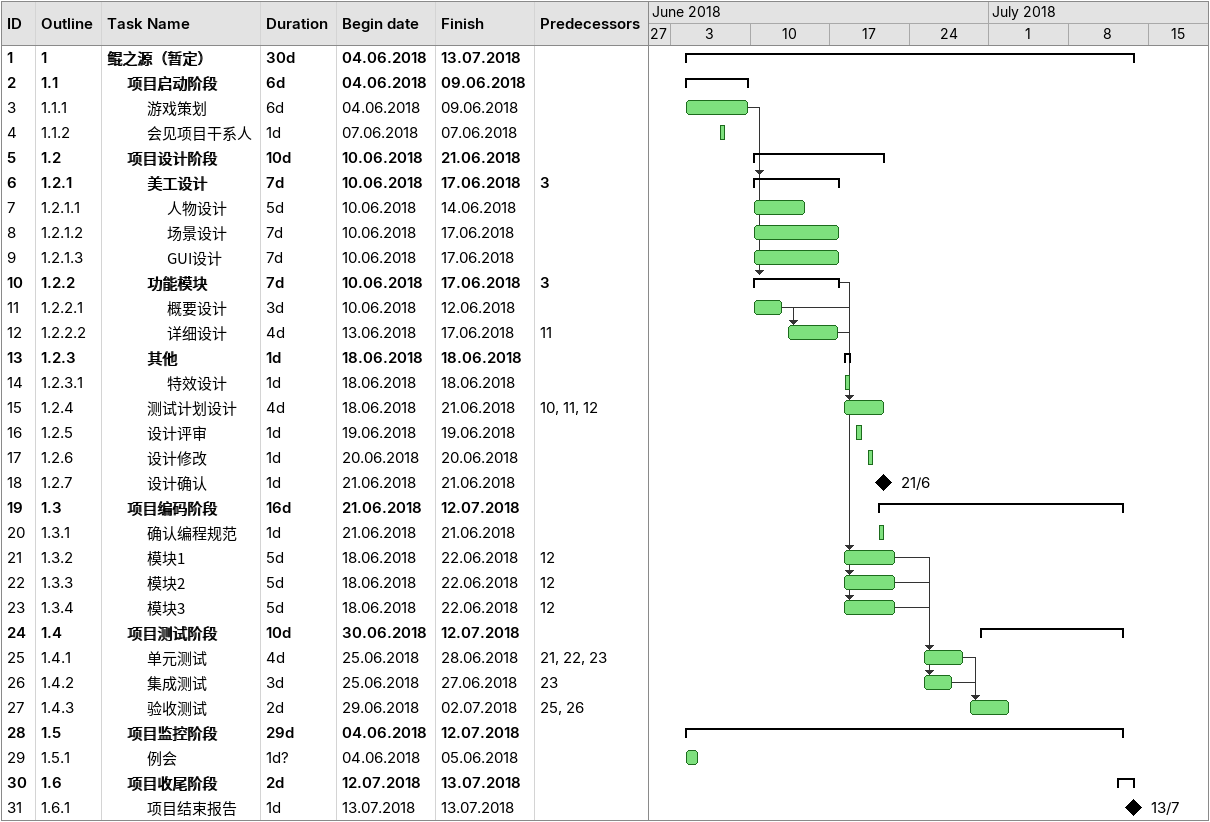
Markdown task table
| ID | WBS | Task | Duration | Start | Finish | Predecessors |
|---|---|---|---|---|---|---|
| 1 | 1 | **鲲之源（暂定）** | 30d | 2018-06-04 | 2018-07-13 |  |
| 2 | 1.1 | **项目启动阶段** | 6d | 2018-06-04 | 2018-06-09 |  |
| 3 | 1.1.1 | 游戏策划 | 6d | 2018-06-04 | 2018-06-09 |  |
| 4 | 1.1.2 | 会见项目干系人 | 1d | 2018-06-07 | 2018-06-07 |  |
| 5 | 1.2 | **项目设计阶段** | 10d | 2018-06-10 | 2018-06-21 |  |
| 6 | 1.2.1 | **美工设计** | 7d | 2018-06-10 | 2018-06-17 | 3 |
| 7 | 1.2.1.1 | 人物设计 | 5d | 2018-06-10 | 2018-06-14 |  |
| 8 | 1.2.1.2 | 场景设计 | 7d | 2018-06-10 | 2018-06-17 |  |
| 9 | 1.2.1.3 | GUI设计 | 7d | 2018-06-10 | 2018-06-17 |  |
| 10 | 1.2.2 | **功能模块** | 7d | 2018-06-10 | 2018-06-17 | 3 |
| 11 | 1.2.2.1 | 概要设计 | 3d | 2018-06-10 | 2018-06-12 |  |
| 12 | 1.2.2.2 | 详细设计 | 4d | 2018-06-13 | 2018-06-17 | 11 |
| 13 | 1.2.3 | **其他** | 1d | 2018-06-18 | 2018-06-18 |  |
| 14 | 1.2.3.1 | 特效设计 | 1d | 2018-06-18 | 2018-06-18 |  |
| 15 | 1.2.4 | 测试计划设计 | 4d | 2018-06-18 | 2018-06-21 | 10, 11, 12 |
| 16 | 1.2.5 | 设计评审 | 1d | 2018-06-19 | 2018-06-19 |  |
| 17 | 1.2.6 | 设计修改 | 1d | 2018-06-20 | 2018-06-20 |  |
| 18 | 1.2.7 | 设计确认 | 1d | 2018-06-21 | 2018-06-21 |  |
| 19 | 1.3 | **项目编码阶段** | 16d | 2018-06-21 | 2018-07-12 |  |
| 20 | 1.3.1 | 确认编程规范 | 1d | 2018-06-21 | 2018-06-21 |  |
| 21 | 1.3.2 | 模块1 | 5d | 2018-06-18 | 2018-06-22 | 12 |
| 22 | 1.3.3 | 模块2 | 5d | 2018-06-18 | 2018-06-22 | 12 |
| 23 | 1.3.4 | 模块3 | 5d | 2018-06-18 | 2018-06-22 | 12 |
| 24 | 1.4 | **项目测试阶段** | 10d | 2018-06-30 | 2018-07-12 |  |
| 25 | 1.4.1 | 单元测试 | 4d | 2018-06-25 | 2018-06-28 | 21, 22, 23 |
| 26 | 1.4.2 | 集成测试 | 3d | 2018-06-25 | 2018-06-27 | 23 |
| 27 | 1.4.3 | 验收测试 | 2d | 2018-06-29 | 2018-07-02 | 25, 26 |
| 28 | 1.5 | **项目监控阶段** | 29d | 2018-06-04 | 2018-07-12 |  |
| 29 | 1.5.1 | 例会 | 1d? | 2018-06-04 | 2018-06-05 |  |
| 30 | 1.6 | **项目收尾阶段** | 2d | 2018-07-12 | 2018-07-13 |  |
| 31 | 1.6.1 | 项目结束报告 | 1d | 2018-07-13 | 2018-07-13 |  |
